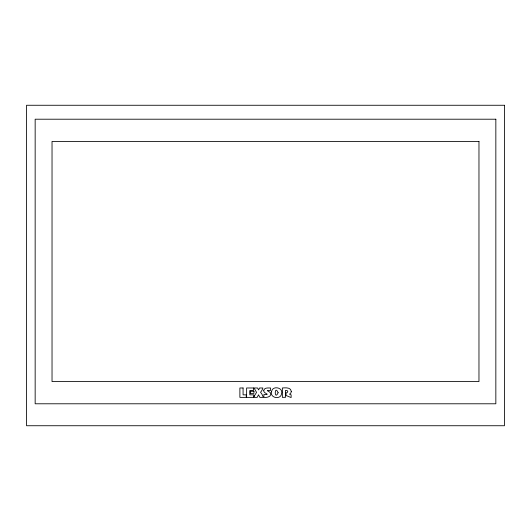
<?xml version="1.0" encoding="UTF-8"?>
<svg xmlns="http://www.w3.org/2000/svg" width="531" height="531" viewBox="0 0 531 531"><rect width="100%" height="100%" fill="white"/><g stroke="black" fill="none" stroke-linecap="round" stroke-linejoin="round"><path stroke-width="0.8" d="M271.587 391.513C269.469 397.971 280.667 400.095 281.543 393.849C283.66 387.391 272.463 385.267 271.587 391.513M278.125 392.694C274.335 401.263 274.335 384.052 278.125 392.694M263.794 390.232C262.732 393.637 271.932 394.639 263.887 394.566L263.887 397.374C266.688 397.892 272.357 396.604 270.398 392.728C268.726 390.922 264.478 390.252 270.538 390.511L270.538 387.982C268.321 388.028 264.624 387.391 263.794 390.232M291.28 391.453L290.915 392.947L289.528 394.188L291.121 394.845L291.121 397.566L286.036 395.495L286.036 392.874L287.005 392.734L287.809 391.612L287.337 390.703L285.917 390.398L285.565 390.438L285.565 397.281L282.373 397.374L282.373 387.982C285.273 387.809 291.034 387.106 291.28 391.453M254.316 395.973L253.991 397.374L257.21 397.374L258.524 394.779L259.851 397.374L263.349 397.374L261.816 393.909L260.522 392.27A10.175 10.175 0 0 0 262.865 387.995L259.526 387.982L258.617 389.887L257.522 387.982L254.037 387.982L256.553 392.376L254.316 395.973M504.45 105.264L26.55 105.264L26.55 425.736L504.45 425.736L504.45 105.264M495.841 119.209L35.159 119.209L35.159 403.786L495.841 403.786L495.841 119.209M478.969 141.425L52.031 141.425L52.031 381.57L478.969 381.57L478.969 141.425M243.079 387.982L239.879 387.982L239.879 397.374L246.245 397.374L246.245 394.845L243.079 394.845L243.079 387.982M253.466 387.982L246.623 387.982L246.623 397.374L253.699 397.374L253.699 394.845L249.816 394.845L249.816 390.511L253.466 390.511L253.466 387.982M253.937 391.301L250.287 391.301L250.287 393.371L253.937 393.371L253.937 391.301"/></g></svg>
